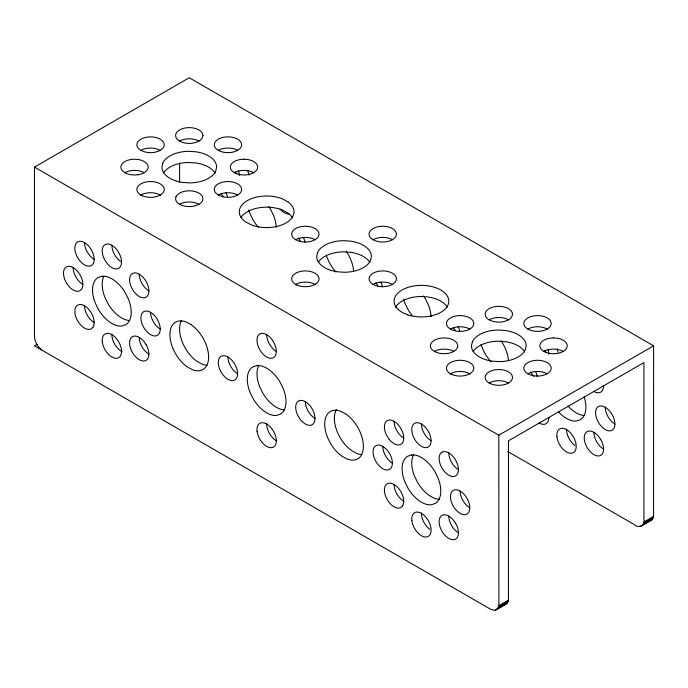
<?xml version="1.0" encoding="UTF-8"?>
<svg xmlns="http://www.w3.org/2000/svg" width="688" height="688" viewBox="0 0 688 688"><rect width="100%" height="100%" fill="white"/><g stroke="black" fill="none" stroke-linecap="round" stroke-linejoin="round"><path stroke-width="1.03" d="M37.126 344.31L34.486 345.832L490.458 609.172L494.259 610.256L496.375 609.68L506.05 604.098L507.606 602.55L508.441 600.16L508.492 440.776L643.925 362.585L643.925 518.967C645.731 524.961 638.541 529.106 634.25 524.557L507.641 451.457M641.508 525.95L652.043 519.707L653.566 516.404L653.6 345.832L189.26 77.744L34.486 167.107L34.486 334.66C34.013 340.483 37.109 346.219 41.529 349.857M496.375 609.68L498.447 607.031L498.895 604.305L498.817 435.194L34.486 167.107M121.552 262.051L121.217 264.76A13.683 7.895 60 0 1 111.877 267.641A13.683 7.895 60 0 1 102.529 253.967L102.202 250.888A13.683 7.895 60 0 1 111.877 245.298A13.683 7.895 60 0 1 121.552 262.051A13.683 7.895 60 0 1 112.204 248.385L111.877 245.298M276.327 351.413L276 354.114A13.683 7.895 60 0 1 266.652 357.003A13.683 7.895 60 0 1 257.312 343.329L256.977 340.242A13.683 7.895 60 0 1 266.652 334.66A13.683 7.895 60 0 1 276.327 351.413A13.683 7.895 60 0 1 266.987 337.739L266.652 334.66M431.109 440.776L430.774 443.476A13.683 7.895 60 0 1 421.434 446.357A13.683 7.895 60 0 1 412.086 432.683L411.759 429.604A13.683 7.895 60 0 1 421.434 424.023A13.683 7.895 60 0 1 431.109 440.776A13.683 7.895 60 0 1 421.761 427.102L421.434 424.023M498.817 435.194L653.6 345.832M498.774 605.75L508.441 600.16M643.891 521.986L653.566 516.404M498.447 607.031L508.122 601.45M643.572 523.284L653.247 517.694M497.931 608.132L507.606 602.55M643.056 524.394L652.731 518.804M495.377 610.093L506.91 603.436M640.502 526.363L652.043 519.707M237.635 150.354L234.797 151.609A13.683 7.895 0 0 1 218.285 150.354A13.683 7.895 0 0 1 216.109 140.816L218.285 139.182A13.683 7.895 0 0 1 237.635 139.182A13.683 7.895 0 0 1 237.635 150.354A13.683 7.895 0 0 0 218.285 150.354M392.409 239.716L389.58 240.972A13.683 7.895 0 0 1 373.059 239.716A13.683 7.895 0 0 1 370.892 230.179L373.059 228.545A13.683 7.895 0 0 1 392.409 228.545A13.683 7.895 0 0 1 392.409 239.716A13.683 7.895 0 0 0 373.059 239.716M547.192 329.079L544.354 330.326A13.683 7.895 0 0 1 527.842 329.079A13.683 7.895 0 0 1 525.666 319.542L527.842 317.908A13.683 7.895 0 0 1 547.192 317.908A13.683 7.895 0 0 1 547.192 329.079A13.683 7.895 0 0 0 527.842 329.079M651.183 520.369L649.059 520.928M503.934 604.666L505.052 604.511M605.234 407.27L602.731 406.204A13.683 7.895 60 0 0 595.559 412.852A13.683 7.895 60 0 0 602.731 427.781L605.234 429.604A13.683 7.895 60 0 0 614.909 424.023A13.683 7.895 60 0 0 605.234 407.27A13.683 7.895 60 0 0 612.397 422.2L614.909 424.023M150.569 312.318L148.066 311.26A13.683 7.895 60 0 0 140.894 317.908A13.683 7.895 60 0 0 148.066 332.837L150.569 334.66A13.683 7.895 60 0 0 160.244 329.079A13.683 7.895 60 0 0 150.569 312.318A13.683 7.895 60 0 0 157.741 327.247L160.244 329.079M305.352 401.68L302.84 400.614A13.683 7.895 60 0 0 295.677 407.27A13.683 7.895 60 0 0 302.84 422.2L305.352 424.023A13.683 7.895 60 0 0 315.018 418.433A13.683 7.895 60 0 0 305.352 401.68A13.683 7.895 60 0 0 312.515 416.61L315.018 418.433M460.126 491.043L457.623 489.976A13.683 7.895 60 0 0 450.451 496.624A13.683 7.895 60 0 0 457.623 511.554L460.126 513.386A13.683 7.895 60 0 0 469.801 507.796A13.683 7.895 60 0 0 460.126 491.043A13.683 7.895 60 0 0 467.298 505.972L469.801 507.796M140.894 150.354L143.732 151.609A13.683 7.895 0 0 0 160.244 150.354A13.683 7.895 0 0 0 162.42 140.816L160.244 139.182A13.683 7.895 0 0 0 140.894 139.182A13.683 7.895 0 0 0 140.894 150.354A13.683 7.895 0 0 1 160.244 150.354M237.635 195.031L234.797 193.775A13.683 7.895 0 0 0 218.285 195.031L216.109 193.397A13.683 7.895 0 0 1 218.285 183.859A13.683 7.895 0 0 1 234.797 182.612L237.635 183.859A13.683 7.895 0 0 1 237.635 195.031A13.683 7.895 0 0 1 218.285 195.031M295.677 239.716L298.506 240.972A13.683 7.895 0 0 0 315.018 239.716A13.683 7.895 0 0 0 317.194 230.179L315.018 228.545A13.683 7.895 0 0 0 295.677 228.545A13.683 7.895 0 0 0 295.677 239.716A13.683 7.895 0 0 1 315.018 239.716M392.409 284.393L389.58 283.138A13.683 7.895 0 0 0 373.059 284.393L370.892 282.759A13.683 7.895 0 0 1 373.059 273.222A13.683 7.895 0 0 1 389.58 271.966L392.409 273.222A13.683 7.895 0 0 1 392.409 284.393A13.683 7.895 0 0 1 373.059 284.393M450.451 329.079L453.289 330.326A13.683 7.895 0 0 0 469.801 329.079A13.683 7.895 0 0 0 471.977 319.542L469.801 317.908A13.683 7.895 0 0 0 450.451 317.908A13.683 7.895 0 0 0 450.451 329.079A13.683 7.895 0 0 1 469.801 329.079M547.192 373.756L544.354 372.5A13.683 7.895 0 0 0 527.842 373.756L525.666 372.122A13.683 7.895 0 0 1 527.842 362.585A13.683 7.895 0 0 1 544.354 361.329L547.192 362.585A13.683 7.895 0 0 1 547.192 373.756A13.683 7.895 0 0 1 527.842 373.756M382.734 446.366L385.237 448.189A13.683 7.895 60 0 1 392.409 463.119A13.683 7.895 60 0 1 385.237 469.766L382.734 468.7A13.683 7.895 60 0 1 373.059 451.947A13.683 7.895 60 0 1 382.734 446.366A13.683 7.895 60 0 0 392.409 463.119M227.96 357.003L230.463 358.826A13.683 7.895 60 0 1 237.635 373.756A13.683 7.895 60 0 1 230.463 380.404L227.96 379.337A13.683 7.895 60 0 1 218.285 362.585A13.683 7.895 60 0 1 227.96 357.003A13.683 7.895 60 0 0 237.635 373.756M73.177 267.641L75.68 269.464A13.683 7.895 60 0 1 82.852 284.393A13.683 7.895 60 0 1 75.68 291.05L73.177 289.983A13.683 7.895 60 0 1 63.502 273.222A13.683 7.895 60 0 1 73.177 267.641A13.683 7.895 60 0 0 82.852 284.393M179.594 163.056L179.594 182.337M346.253 251.283A27.365 15.798 60 0 1 353.675 271.691M124.872 172.697A13.683 7.895 0 0 1 134.538 170.383L138.082 170.65A13.683 7.895 0 0 1 144.213 172.697M148.909 290.938A13.683 7.895 60 0 1 139.234 274.185M241.041 217.399A27.365 15.798 0 0 1 282.579 210.115L287.79 212.927A27.365 15.798 0 0 1 292.615 217.967M395.411 307.441A27.365 15.798 0 0 1 421.434 296.519A27.365 15.798 0 0 1 447.458 307.441M335.847 271.984A27.365 15.798 60 0 1 326.705 256.383M258.499 227.35A27.365 15.798 60 0 1 253.167 220.022L250.036 213.641A27.365 15.798 60 0 1 248.746 209.909M94.187 322.534A13.683 7.895 60 0 1 84.512 305.782M236.792 173.746A13.683 7.895 60 0 1 235.012 171.948M148.909 354.131A13.683 7.895 60 0 1 142.072 346.907L140.533 343.708A13.683 7.895 60 0 1 139.234 337.369M234.316 172.697A13.683 7.895 0 0 1 240.447 170.65L243.991 170.383A13.683 7.895 0 0 1 253.657 172.697M94.187 259.342A13.683 7.895 60 0 1 89.354 255.059L87.35 252.126A13.683 7.895 60 0 1 84.512 242.589M163.581 172.834A27.365 15.798 0 0 1 188.873 162.48L195.968 162.961A27.365 15.798 0 0 1 215.163 173.187M289.175 214.045A13.683 7.895 60 0 1 280.059 209.126M140.412 195.323A13.683 7.895 0 0 1 160.588 195.246M223.118 196.329A13.683 7.895 60 0 1 221.115 193.397M129.671 320.531A27.365 15.798 60 0 1 108.068 303.804L104.929 297.414A27.365 15.798 60 0 1 103.768 276.499M225.956 192.666A13.683 7.895 60 0 1 227.625 197.542M249.305 175.062A13.683 7.895 60 0 1 247.637 170.194M122.043 351.688A13.683 7.895 60 0 1 111.877 334.256M491.086 361.836A27.365 15.798 60 0 1 481.093 344.533M300.51 241.015A13.683 7.895 60 0 1 298.506 238.082M238.555 170.873A13.683 7.895 60 0 1 239.295 175.569M303.348 237.343A13.683 7.895 60 0 1 305.016 242.219M268.827 206.555A27.365 15.798 60 0 1 270.461 209.143L273.592 215.525A27.365 15.798 60 0 1 276.292 227.238M361.355 454.544A27.365 15.798 60 0 1 356.487 453.315L351.439 450.477A27.365 15.798 60 0 1 336.595 409.317M284.454 409.893A27.365 15.798 60 0 1 262.842 393.158L259.711 386.776A27.365 15.798 60 0 1 258.542 365.861M276.825 441.051A13.683 7.895 60 0 1 266.66 423.619M380.739 282.028A13.683 7.895 60 0 1 382.408 286.896M423.61 295.917A27.365 15.798 60 0 1 425.244 298.497L428.375 304.887A27.365 15.798 60 0 1 431.075 316.6M412 315.207A27.365 15.798 60 0 1 407.95 309.385L404.819 303.004A27.365 15.798 60 0 1 403.521 299.263M458.131 326.705A13.683 7.895 60 0 1 459.799 331.582M179.594 141.1A13.683 7.895 0 0 1 198.935 141.1M558.157 352.161A13.683 7.895 60 0 1 557.194 348.911M548.112 349.59A13.683 7.895 60 0 1 548.852 354.294M535.513 371.391A13.683 7.895 60 0 1 537.19 376.259M539.177 423.06A13.683 7.895 60 0 0 546.014 423.739L547.553 422.312A13.683 7.895 60 0 0 548.852 417.478M558.389 411.656A27.365 15.798 60 0 0 576.449 421.004L580.414 419.68A27.365 15.798 60 0 0 584.155 397.045M593.899 391.472A13.683 7.895 60 0 0 598.732 392.762L600.736 392.143A13.683 7.895 60 0 0 603.574 385.882M501.208 340.913A27.365 15.798 60 0 1 508.423 360.598M179.594 204.284A13.683 7.895 0 0 1 198.935 204.284M207.165 365.216A27.365 15.798 60 0 1 202.358 364.21L197.31 361.57A27.365 15.798 60 0 1 181.52 320.462M543.873 351.413A13.683 7.895 0 0 1 550.004 349.375L553.548 349.1A13.683 7.895 0 0 1 563.214 351.413M403.744 501.251A13.683 7.895 60 0 1 394.069 484.498M429.914 529.364A13.683 7.895 60 0 1 421.434 512.981M458.466 532.847A13.683 7.895 60 0 1 451.629 525.623L450.09 522.424A13.683 7.895 60 0 1 448.791 516.095M489.151 319.825A13.683 7.895 0 0 1 508.492 319.825M449.969 374.048A13.683 7.895 0 0 1 470.145 373.962M439.228 499.256A27.365 15.798 60 0 1 417.625 482.52L414.486 476.139A27.365 15.798 60 0 1 413.746 454.398M403.744 438.067A13.683 7.895 60 0 1 398.911 433.775L396.907 430.843A13.683 7.895 60 0 1 394.069 421.314M473.138 351.551A27.365 15.798 0 0 1 498.43 341.205L505.525 341.687A27.365 15.798 0 0 1 524.72 351.912M533.811 376.353A13.683 7.895 60 0 1 530.672 372.122M434.429 351.413A13.683 7.895 0 0 1 444.095 349.1L447.639 349.375A13.683 7.895 0 0 1 453.77 351.413M546.349 352.462A13.683 7.895 60 0 1 544.569 350.665M584.336 415.475A27.365 15.798 60 0 1 568.064 406.066M575.022 445.592A13.683 7.895 60 0 1 566.542 429.2M458.466 469.663A13.683 7.895 60 0 1 448.791 452.902M603.574 449.075A13.683 7.895 60 0 1 596.728 441.851L595.197 438.652A13.683 7.895 60 0 1 593.899 432.313M489.151 383.01A13.683 7.895 0 0 1 508.492 383.01M377.901 285.692A13.683 7.895 60 0 1 375.897 282.759M455.293 330.369A13.683 7.895 60 0 1 453.289 327.436M295.195 284.686A13.683 7.895 0 0 1 315.371 284.6M318.363 262.188A27.365 15.798 0 0 1 343.656 251.842L350.751 252.324A27.365 15.798 0 0 1 369.946 262.549M162.738 163.237L161.904 167.33A27.365 15.798 0 0 0 182.561 182.423L189.656 182.905A27.365 15.798 0 0 0 215.791 170.977L216.625 166.883A27.365 15.798 0 0 0 195.968 151.79L188.873 151.317A27.365 15.798 0 0 0 162.738 163.237M317.512 252.599L316.686 256.693A27.365 15.798 0 0 0 337.335 271.786L344.43 272.267A27.365 15.798 0 0 0 370.565 260.339L371.4 256.246A27.365 15.798 0 0 0 350.751 241.153L343.656 240.671A27.365 15.798 0 0 0 317.512 252.599M472.295 341.962L471.461 346.055A27.365 15.798 0 0 0 492.118 361.148L499.213 361.621A27.365 15.798 0 0 0 525.348 349.702L526.182 345.608A27.365 15.798 0 0 0 505.525 330.515L498.43 330.034A27.365 15.798 0 0 0 472.295 341.962M176.051 196.656L175.586 198.703A13.683 7.895 0 0 0 189.26 206.598A13.683 7.895 0 0 0 202.943 198.703L202.478 196.656A13.683 7.895 0 0 0 189.26 190.8A13.683 7.895 0 0 0 176.051 196.656M202.943 135.519L202.478 137.557A13.683 7.895 0 0 1 189.26 143.414A13.683 7.895 0 0 1 176.051 137.557L175.586 135.519A13.683 7.895 0 0 1 189.26 127.615A13.683 7.895 0 0 1 202.943 135.519M485.608 375.381L485.143 377.42A13.683 7.895 0 0 0 498.817 385.323A13.683 7.895 0 0 0 512.5 377.42L512.035 375.381A13.683 7.895 0 0 0 498.817 369.525A13.683 7.895 0 0 0 485.608 375.381M512.5 314.235L512.035 316.282A13.683 7.895 0 0 1 498.817 322.139A13.683 7.895 0 0 1 485.608 316.282L485.143 314.235A13.683 7.895 0 0 1 498.817 306.341A13.683 7.895 0 0 1 512.5 314.235M132.397 273.506L130.858 274.933A13.683 7.895 60 0 0 132.397 289.304A13.683 7.895 60 0 0 144.076 297.818L146.08 297.199A13.683 7.895 60 0 0 146.08 281.401A13.683 7.895 60 0 0 132.397 273.506M92.889 327.368L91.358 328.795A13.683 7.895 60 0 1 77.675 320.9A13.683 7.895 60 0 1 77.675 305.102L79.679 304.483A13.683 7.895 60 0 1 91.358 312.997A13.683 7.895 60 0 1 92.889 327.368M441.954 452.231L440.415 453.65A13.683 7.895 60 0 0 441.954 468.021A13.683 7.895 60 0 0 453.633 476.543L455.637 475.924A13.683 7.895 60 0 0 455.637 460.126A13.683 7.895 60 0 0 441.954 452.231M402.446 506.093L400.915 507.52A13.683 7.895 60 0 1 387.232 499.617A13.683 7.895 60 0 1 387.232 483.819L389.236 483.2A13.683 7.895 60 0 1 400.915 491.722A13.683 7.895 60 0 1 402.446 506.093M101.962 276.241L97.997 277.574A27.365 15.798 60 0 0 95.262 303.004L98.393 309.385A27.365 15.798 60 0 0 121.785 326.06L125.749 324.727A27.365 15.798 60 0 0 128.493 299.297L125.362 292.916A27.365 15.798 60 0 0 101.962 276.241M256.744 365.603L252.78 366.928A27.365 15.798 60 0 0 250.036 392.366L253.167 398.748A27.365 15.798 60 0 0 276.567 415.423L280.523 414.09A27.365 15.798 60 0 0 283.267 388.66L280.136 382.279A27.365 15.798 60 0 0 256.744 365.603M411.519 454.966L407.554 456.29A27.365 15.798 60 0 0 404.819 481.72L407.95 488.11A27.365 15.798 60 0 0 431.342 504.777L435.306 503.453A27.365 15.798 60 0 0 438.05 478.022L434.919 471.641A27.365 15.798 60 0 0 411.519 454.966M243.991 159.212L240.447 159.478A13.683 7.895 0 0 0 230.308 167.107A13.683 7.895 0 0 0 240.447 174.735L243.991 175.01A13.683 7.895 0 0 0 257.665 167.107A13.683 7.895 0 0 0 243.991 159.212M138.082 174.735L134.538 175.01A13.683 7.895 0 0 1 120.864 167.107A13.683 7.895 0 0 1 134.538 159.212L138.082 159.478A13.683 7.895 0 0 1 148.221 167.107A13.683 7.895 0 0 1 138.082 174.735M553.548 337.928L550.004 338.204A13.683 7.895 0 0 0 539.865 345.832A13.683 7.895 0 0 0 550.004 353.46L553.548 353.727A13.683 7.895 0 0 0 567.222 345.832A13.683 7.895 0 0 0 553.548 337.928M447.639 353.46L444.095 353.727A13.683 7.895 0 0 1 430.421 345.832A13.683 7.895 0 0 1 444.095 337.928L447.639 338.204A13.683 7.895 0 0 1 457.778 345.832A13.683 7.895 0 0 1 447.639 353.46M190.886 324.512L185.846 321.872A27.365 15.798 60 0 0 169.936 335.718A27.365 15.798 60 0 0 187.635 367.151L192.683 369.791A27.365 15.798 60 0 0 208.593 355.945A27.365 15.798 60 0 0 190.886 324.512M287.79 201.765L282.579 198.944A27.365 15.798 0 0 0 246.674 200.999A27.365 15.798 0 0 0 245.513 221.82L250.724 224.632A27.365 15.798 0 0 0 286.638 222.585A27.365 15.798 0 0 0 287.79 201.765M346.322 414.322L341.265 411.484A27.365 15.798 60 0 0 324.693 424.315A27.365 15.798 60 0 0 341.764 456.067L346.821 458.905A27.365 15.798 60 0 0 363.384 446.073A27.365 15.798 60 0 0 346.322 414.322M600.736 439.537L598.732 436.605A13.683 7.895 60 0 0 587.062 431.643A13.683 7.895 60 0 0 585.522 444.233L587.062 447.441A13.683 7.895 60 0 0 600.736 455.336A13.683 7.895 60 0 0 600.736 439.537M455.637 523.31L453.633 520.386A13.683 7.895 60 0 0 441.954 515.415A13.683 7.895 60 0 0 440.415 528.014L441.954 531.213A13.683 7.895 60 0 0 455.637 539.108A13.683 7.895 60 0 0 455.637 523.31M389.236 439.365L387.232 436.433A13.683 7.895 60 0 1 387.232 420.635A13.683 7.895 60 0 1 400.915 428.529L402.446 431.729A13.683 7.895 60 0 1 400.915 444.328A13.683 7.895 60 0 1 389.236 439.365M146.08 344.593L144.076 341.661A13.683 7.895 60 0 0 132.397 336.69A13.683 7.895 60 0 0 130.858 349.289L132.397 352.488A13.683 7.895 60 0 0 146.08 360.392A13.683 7.895 60 0 0 146.08 344.593M79.679 260.64L77.675 257.708A13.683 7.895 60 0 1 77.675 241.909A13.683 7.895 60 0 1 91.358 249.813L92.889 253.012A13.683 7.895 60 0 1 91.358 265.611A13.683 7.895 60 0 1 79.679 260.64M407.752 314.829A27.365 15.798 0 0 0 448.791 301.146A27.365 15.798 0 0 0 407.752 287.472A27.365 15.798 0 0 0 407.752 314.829M102.297 341.841A13.683 7.895 60 0 0 117.82 358.078A13.683 7.895 60 0 0 115.507 337.584A13.683 7.895 60 0 0 102.297 341.841M142.321 195.753A13.683 7.895 0 0 0 164.148 190.421A13.683 7.895 0 0 0 145.245 182.174A13.683 7.895 0 0 0 142.321 195.753M257.071 431.204A13.683 7.895 60 0 0 272.594 447.441A13.683 7.895 60 0 0 270.289 426.938A13.683 7.895 60 0 0 257.071 431.204M556.953 436.785A13.683 7.895 60 0 0 572.485 453.022A13.683 7.895 60 0 0 570.171 432.528A13.683 7.895 60 0 0 556.953 436.785M451.878 374.47A13.683 7.895 0 0 0 473.705 369.146A13.683 7.895 0 0 0 454.802 360.899A13.683 7.895 0 0 0 451.878 374.47M411.854 520.558A13.683 7.895 60 0 0 427.377 536.795A13.683 7.895 60 0 0 425.072 516.301A13.683 7.895 60 0 0 411.854 520.558M297.096 285.107A13.683 7.895 0 0 0 318.922 279.784A13.683 7.895 0 0 0 300.02 271.536A13.683 7.895 0 0 0 297.096 285.107"/></g></svg>
